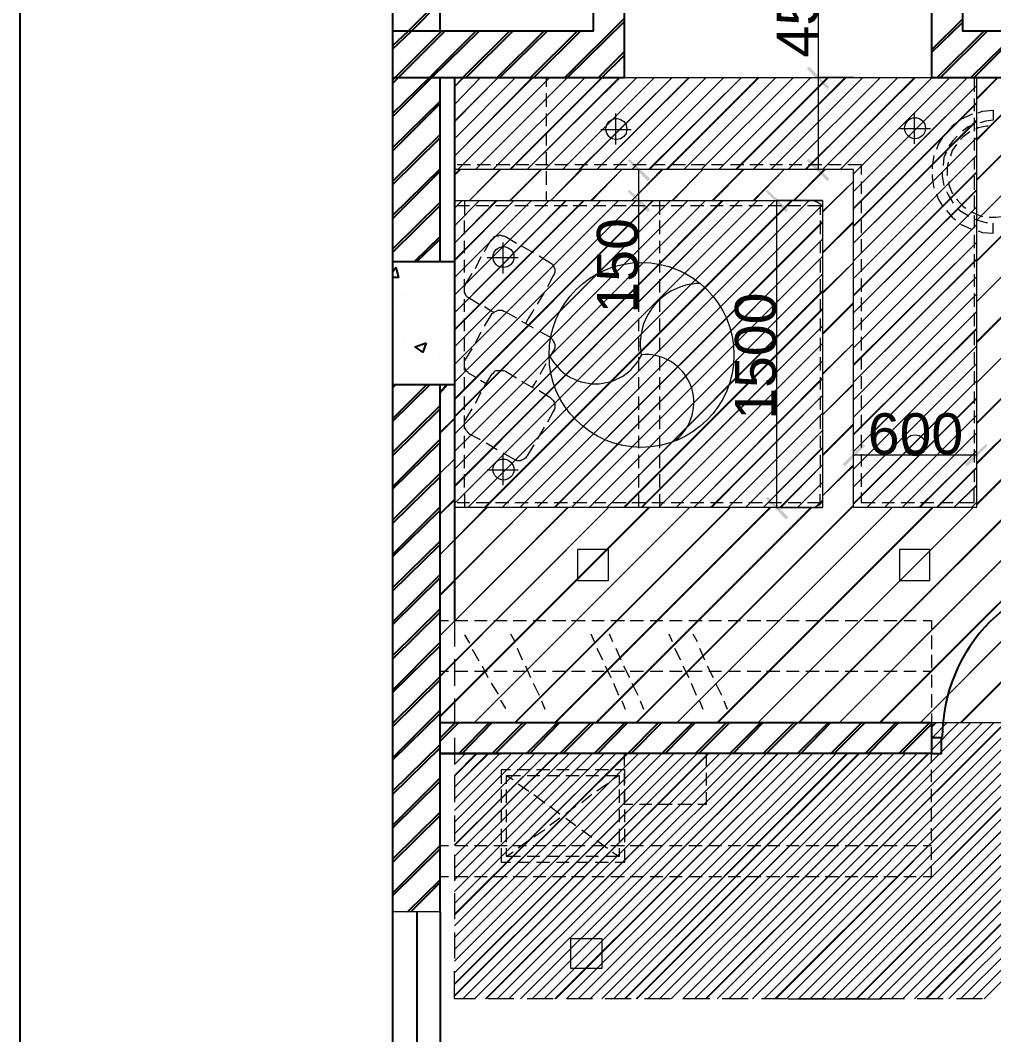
# Model space of a CAD drawing. Header units: millimetres. Extents: x 68955 to 118645, y -193284 to 16474.
# Drawn here: x 78232 to 82987, y -119316 to -114362 of the extents above; entities that cross this region are included whole.
import ezdxf

# ---------------------------------------------------------------- set-up
doc = ezdxf.new("R2010")
doc.units = ezdxf.units.MM
for name, color, linetype, true_color in [('PDF7_0', 7, 'Continuous', 0x535353), ('PDF7_celling', 7, 'Continuous', 0x00cc70), ('PDF7_coloum', 7, 'Continuous', 0x767676), ('PDF7_door', 7, 'Continuous', 0x535353), ('PDF7_dotted line', 7, 'Continuous', 0x535353), ('PDF7_fan', 7, 'Continuous', 0xff6778), ('PDF7_furniture', 7, 'Continuous', 0xab5246), ('PDF7_light', 7, 'Continuous', 0xff8e53), ('PDF7_plan', 7, 'Continuous', 0x989898), ('PDF7_window', 7, 'Continuous', 0x535353)]:
    doc.layers.add(name, color=color, linetype=linetype, true_color=true_color)
doc.layers.add('PDF7_Text', color=7, linetype='Continuous')
doc.styles.add('PDF Arial', font='arial.ttf')

msp = doc.modelspace()

# ---------------------------------------------------------------- hatches: boundary and pattern name
at = {"layer": 'PDF7_0', "transparency": 33554559}
for points in [[(82175.542, -114698.975), (82183.714, -114686.716), (82085.644, -114588.646), (82073.385, -114596.819)], [(81296.996, -115148.464), (81309.255, -115136.205), (81207.098, -115038.135), (81198.925, -115046.307)], [(82085.644, -115038.135), (82073.385, -115046.307), (82175.542, -115148.464), (82183.714, -115136.205)], [(81207.098, -115189.327), (81198.925, -115197.499), (81296.996, -115299.656), (81309.255, -115287.397)], [(81971.229, -115299.656), (81983.488, -115287.397), (81881.331, -115189.327), (81873.159, -115197.499)], [(82359.424, -116439.723), (82347.165, -116431.55), (82249.095, -116529.62), (82257.267, -116541.879)], [(82845.689, -116529.62), (82857.948, -116541.879), (82956.018, -116439.723), (82947.845, -116431.55)], [(81881.331, -116688.985), (81873.159, -116697.157), (81971.229, -116799.314), (81983.488, -116787.055)]]:
    msp.add_hatch(color=256, dxfattribs=at).paths.add_polyline_path(points)

# ---------------------------------------------------------------- linework, layer by layer
at = {"layer": 'PDF7_0', "color": 7, "lineweight": 25}
msp.add_lwpolyline([(78232.3, -111605.675), (97000.499, -111605.675), (97000.499, -128432.9), (78232.3, -128432.9)], close=True, dxfattribs=at)
at = {"layer": 'PDF7_celling', "color": 61, "lineweight": 13, "true_color": 0xd3e47f}
for points in [[(80398.018, -114641.768), (80353.069, -114686.716), (80393.932, -114641.768)], [(80353.069, -114854.253), (80565.555, -114641.768), (80353.069, -114858.339)], [(80737.178, -114641.768), (80353.069, -115025.876), (80733.092, -114641.768)], [(80622.763, -115091.256), (81072.251, -114641.768)], [(80626.849, -115091.256), (81076.338, -114641.768)], [(81162.149, -114641.768), (80708.574, -115091.256), (81158.063, -114641.768)], [(80961.922, -115091.256), (81415.497, -114641.768), (80966.009, -115091.256)], [(81501.309, -114641.768), (81047.734, -115091.256), (81497.223, -114641.768)], [(81301.082, -115091.256), (81754.657, -114641.768), (81305.168, -115091.256)], [(81386.893, -115091.256), (81836.382, -114641.768)], [(81390.98, -115091.256), (81840.469, -114641.768)], [(81726.053, -115091.256), (82175.542, -114641.768)], [(81730.139, -115091.256), (82179.628, -114641.768)], [(82265.44, -114641.768), (81811.865, -115091.256), (82261.353, -114641.768)], [(82065.213, -115091.256), (82518.788, -114641.768), (82069.299, -115091.256)], [(82604.599, -114641.768), (82151.024, -115091.256), (82600.513, -114641.768)], [(82302.216, -115279.224), (82902.897, -114682.63), (82302.216, -115283.311)], [(82302.216, -115365.036), (82902.897, -114764.355)], [(82302.216, -115369.122), (82902.897, -114768.442)], [(82902.897, -114854.253), (82302.216, -115450.847), (82902.897, -114850.167)], [(82302.216, -115704.196), (82902.897, -115103.515)], [(82302.216, -115708.282), (82902.897, -115107.601)], [(82902.897, -115193.413), (82302.216, -115790.007), (82902.897, -115189.327)], [(80561.469, -115242.448), (80353.069, -115450.847), (80557.382, -115242.448)], [(80353.069, -115532.573), (80643.194, -115242.448), (80353.069, -115536.659)], [(80900.628, -115242.448), (80353.069, -115790.007), (80896.542, -115242.448)], [(80353.069, -115871.732), (80982.354, -115242.448)], [(80353.069, -116210.892), (81321.513, -115242.448)], [(80353.069, -116296.703), (81407.325, -115242.448), (80353.069, -116300.79)], [(81664.759, -115242.448), (80353.069, -116554.138), (81660.673, -115242.448)], [(80353.069, -116635.863), (81746.484, -115242.448), (80353.069, -116639.949)], [(80353.069, -115875.819), (80986.44, -115242.448)], [(80353.069, -116214.978), (81325.6, -115242.448)], [(80500.175, -116742.106), (81999.833, -115242.448)], [(80504.261, -116742.106), (82003.919, -115242.448)], [(82151.024, -115348.691), (80757.609, -116742.106), (82151.024, -115344.605)], [(80839.334, -116742.106), (82151.024, -115430.416), (80843.421, -116742.106)], [(82302.216, -116043.355), (82902.897, -115446.761), (82302.216, -116047.442)], [(82902.897, -115532.573), (82302.216, -116129.167), (82902.897, -115528.486)], [(82151.024, -115687.851), (81096.769, -116742.106), (82151.024, -115683.764)], [(81178.494, -116742.106), (82151.024, -115769.576)], [(81182.58, -116742.106), (82151.024, -115773.662)], [(82302.216, -116382.515), (82902.897, -115785.921), (82302.216, -116386.601)], [(81264.306, -116742.106), (82151.024, -115855.387), (81268.392, -116742.106)], [(82902.897, -115871.732), (82302.216, -116468.326), (82902.897, -115867.646)], [(82151.024, -116112.822), (81521.74, -116742.106), (82151.024, -116108.735)], [(82302.216, -116721.675), (82902.897, -116125.08), (82302.216, -116725.761)], [(81603.465, -116742.106), (82151.024, -116194.547), (81607.552, -116742.106)], [(82902.897, -116210.892), (82367.596, -116742.106), (82902.897, -116206.806)], [(82151.024, -116451.981), (81860.9, -116742.106), (82151.024, -116447.895)], [(82620.944, -116742.106), (82902.897, -116464.24), (82625.031, -116742.106)], [(81942.625, -116742.106), (82151.024, -116533.707), (81946.711, -116742.106)], [(82706.756, -116742.106), (82902.897, -116545.965)], [(82710.842, -116742.106), (82902.897, -116550.052)], [(82902.897, -116635.863), (82792.567, -116742.106), (82902.897, -116631.777)]]:
    msp.add_lwpolyline(points, dxfattribs=at)
for points in [[(80479.743, -114641.768), (80353.069, -114772.528)], [(80651.366, -114641.768), (80353.069, -114940.065)], [(80818.903, -114641.768), (80369.414, -115091.256)], [(80904.715, -114641.768), (80455.226, -115091.256)], [(80990.526, -114641.768), (80541.037, -115091.256)], [(81243.874, -114641.768), (80794.386, -115091.256)], [(81329.686, -114641.768), (80880.197, -115091.256)], [(81583.034, -114641.768), (81133.545, -115091.256)], [(81668.846, -114641.768), (81219.357, -115091.256)], [(81922.194, -114641.768), (81472.705, -115091.256)], [(82008.005, -114641.768), (81558.516, -115091.256)], [(82093.817, -114641.768), (81644.328, -115091.256)], [(82347.165, -114641.768), (81897.676, -115091.256)], [(82432.976, -114641.768), (81983.488, -115091.256)], [(82686.325, -114641.768), (82236.836, -115091.256)], [(82772.136, -114641.768), (82302.216, -115111.688)], [(82857.948, -114641.768), (82302.216, -115197.499)], [(82902.897, -114935.978), (82302.216, -115536.659)], [(82902.897, -115021.79), (82302.216, -115622.47)], [(80389.846, -115242.448), (80353.069, -115279.224)], [(80475.657, -115242.448), (80353.069, -115365.036)], [(80729.005, -115242.448), (80353.069, -115618.384)], [(80814.817, -115242.448), (80353.069, -115704.196)], [(81068.165, -115242.448), (80353.069, -115957.544)], [(81153.977, -115242.448), (80353.069, -116043.355)], [(81239.788, -115242.448), (80353.069, -116129.167)], [(81493.136, -115242.448), (80353.069, -116382.515)], [(81578.948, -115242.448), (80353.069, -116468.326)], [(81832.296, -115242.448), (80353.069, -116721.675)], [(81918.107, -115242.448), (80418.449, -116742.106)], [(82085.644, -115242.448), (80585.986, -116742.106)], [(82151.024, -115262.879), (80671.798, -116742.106)], [(82902.897, -115275.138), (82302.216, -115875.819)], [(82902.897, -115360.95), (82302.216, -115961.63)], [(82151.024, -115516.228), (80925.146, -116742.106)], [(82151.024, -115602.039), (81010.957, -116742.106)], [(82902.897, -115614.298), (82302.216, -116214.978)], [(82902.897, -115700.109), (82302.216, -116300.79)], [(82151.024, -115941.199), (81350.117, -116742.106)], [(82902.897, -115953.458), (82302.216, -116554.138)], [(82151.024, -116027.01), (81435.929, -116742.106)], [(82902.897, -116039.269), (82302.216, -116639.949)], [(82151.024, -116280.358), (81689.277, -116742.106)], [(82902.897, -116292.617), (82453.408, -116742.106)], [(82151.024, -116366.17), (81775.088, -116742.106)], [(82902.897, -116378.429), (82539.219, -116742.106)], [(82151.024, -116619.518), (82028.437, -116742.106)], [(82151.024, -116705.33), (82114.248, -116742.106)], [(82902.897, -116717.588), (82878.379, -116742.106)]]:
    msp.add_lwpolyline(points, close=True, dxfattribs=at)
at = {"layer": 'PDF7_celling', "lineweight": 13}
for points in [[(82902.897, -114641.768), (82902.897, -116742.106), (82302.216, -116742.106), (82302.216, -115091.256), (80353.069, -115091.256), (80353.069, -114641.768), (82682.238, -114641.768)], [(82902.897, -114743.924), (83005.053, -114641.768)], [(82902.897, -114944.151), (83205.28, -114641.768), (82902.897, -114948.237)], [(82902.897, -115140.291), (83401.42, -114641.768)], [(82902.897, -114748.01), (83009.139, -114641.768)], [(82902.897, -115144.378), (83405.507, -114641.768)], [(83581.216, -114662.199), (82902.897, -115340.518), (83581.216, -114658.113)], [(82902.897, -115536.659), (83581.216, -114858.339), (82902.897, -115540.745)], [(80353.069, -115115.774), (80377.587, -115091.256)], [(80353.069, -115119.86), (80381.673, -115091.256)], [(80577.814, -115091.256), (80426.622, -115242.448), (80573.727, -115091.256)], [(80622.763, -115242.448), (80773.954, -115091.256)], [(80626.849, -115242.448), (80778.041, -115091.256)], [(80974.181, -115091.256), (80822.989, -115242.448), (80970.095, -115091.256)], [(81019.13, -115242.448), (81170.322, -115091.256), (81023.216, -115242.448)], [(81370.548, -115091.256), (81219.357, -115242.448), (81366.462, -115091.256)], [(81415.497, -115242.448), (81566.689, -115091.256), (81419.584, -115242.448)], [(81611.638, -115242.448), (81762.83, -115091.256)], [(81615.724, -115242.448), (81766.916, -115091.256)], [(81811.865, -115242.448), (81963.056, -115091.256), (81815.951, -115242.448)], [(82008.005, -115242.448), (82159.197, -115091.256)], [(82012.092, -115242.448), (82163.283, -115091.256)], [(83581.216, -115058.566), (82902.897, -115736.886), (83581.216, -115054.48)], [(82151.024, -115295.569), (82302.216, -115148.464), (82151.024, -115299.656)], [(82902.897, -115933.026), (83581.216, -115254.707), (82902.897, -115937.112)], [(82151.024, -115495.796), (82302.216, -115344.605)], [(82151.024, -115499.882), (82302.216, -115348.691)], [(83581.216, -115454.934), (82902.897, -116133.253), (83581.216, -115450.847)], [(82151.024, -115691.937), (82302.216, -115544.831), (82151.024, -115696.023)], [(82902.897, -116329.394), (83503.577, -115728.713)], [(82902.897, -116333.48), (83503.577, -115732.799)], [(82151.024, -115892.164), (82302.216, -115740.972)], [(82151.024, -115896.25), (82302.216, -115745.058)], [(82902.897, -116525.534), (83503.577, -115928.94), (82902.897, -116529.62)], [(82151.024, -116088.304), (82302.216, -115941.199), (82151.024, -116092.39)], [(82902.897, -116725.761), (83503.577, -116125.08)], [(82902.897, -116729.847), (83503.577, -116129.167)], [(80283.603, -116178.202), (80316.293, -116141.426)], [(80283.603, -116182.288), (80320.379, -116141.426)], [(82302.216, -116141.426), (82151.024, -116288.531), (82302.216, -116137.339)], [(82032.523, -117792.275), (83581.216, -116243.582)], [(82036.609, -117792.275), (83581.216, -116247.668)], [(80283.603, -116374.342), (80353.069, -116304.876)], [(80283.603, -116378.429), (80353.069, -116308.962)], [(82151.024, -116484.672), (82302.216, -116333.48)], [(82151.024, -116488.758), (82302.216, -116337.566)], [(83581.216, -116443.809), (82232.75, -117792.275), (83581.216, -116439.723)], [(82302.216, -116537.793), (82151.024, -116684.898), (82302.216, -116533.707)], [(82428.89, -117792.275), (83581.216, -116639.949)], [(82432.976, -117792.275), (83581.216, -116644.036)], [(80283.603, -116770.71), (80353.069, -116701.243)], [(80283.603, -116774.796), (80353.069, -116705.33)], [(81239.788, -117792.275), (82302.216, -116729.847)], [(80512.433, -116742.106), (80283.603, -116970.937), (80508.347, -116742.106)], [(80283.603, -117167.077), (80708.574, -116742.106), (80283.603, -117171.163)], [(80908.801, -116742.106), (80283.603, -117367.304), (80904.715, -116742.106)], [(80283.603, -117563.445), (81104.941, -116742.106), (80283.603, -117567.531)], [(80283.603, -117759.585), (81301.082, -116742.106)], [(80283.603, -117763.671), (81305.168, -116742.106)], [(80647.28, -117792.275), (81697.449, -116742.106)], [(80651.366, -117792.275), (81701.536, -116742.106)], [(80843.421, -117792.275), (81893.59, -116742.106)], [(80847.507, -117792.275), (81897.676, -116742.106)], [(81043.648, -117792.275), (82093.817, -116742.106)], [(81047.734, -117792.275), (82097.903, -116742.106)], [(81243.874, -117792.275), (82302.216, -116733.933)], [(81636.155, -117792.275), (82686.325, -116742.106)], [(81640.242, -117792.275), (82690.411, -116742.106)], [(83581.216, -116840.176), (82629.117, -117792.275), (83581.216, -116836.09)], [(82825.258, -117792.275), (83581.216, -117036.317), (82829.344, -117792.275)], [(82682.238, -117792.275), (83581.216, -117792.275)]]:
    msp.add_lwpolyline(points, dxfattribs=at)
for points in [[(80353.069, -116742.106), (80353.069, -115242.448), (82151.024, -115242.448), (82151.024, -116742.106)], [(80353.069, -116505.103), (80283.603, -116574.569)], [(81501.309, -116742.106), (80451.14, -117792.275)], [(82490.184, -116742.106), (81440.015, -117792.275)], [(82886.551, -116742.106), (81836.382, -117792.275)]]:
    msp.add_lwpolyline(points, close=True, dxfattribs=at)
at = {"layer": 'PDF7_celling', "color": 132, "lineweight": 13, "true_color": 0x32c7d3}
for points in [[(82874.293, -117792.275), (81525.826, -119140.742)], [(82988.708, -117792.275), (81636.155, -119140.742)], [(83099.037, -117792.275), (81750.571, -119140.742)], [(83156.245, -117792.275), (81807.778, -119140.742)], [(83213.452, -117792.275), (81864.986, -119140.742)], [(83327.868, -117792.275), (81975.315, -119140.742)], [(83385.075, -117792.275), (82032.523, -119140.742)], [(83495.404, -117792.275), (82146.938, -119140.742)], [(82759.877, -117792.275), (82682.238, -117869.914)], [(82817.085, -117792.275), (82682.238, -117927.122)], [(83503.577, -117898.518), (82261.353, -119140.742)], [(80406.191, -117943.467), (80353.069, -117996.588)], [(80573.727, -117943.467), (80353.069, -118164.125)], [(80630.935, -117943.467), (80353.069, -118221.333)], [(80688.143, -117943.467), (80353.069, -118278.54)], [(80745.35, -117943.467), (80353.069, -118335.748)], [(80912.887, -117943.467), (80353.069, -118503.285)], [(80970.095, -117943.467), (80353.069, -118560.492)], [(81027.302, -117943.467), (80353.069, -118617.7)], [(81084.51, -117943.467), (80353.069, -118674.908)], [(81252.047, -117943.467), (80353.069, -118842.444)], [(81309.255, -117943.467), (80353.069, -118899.652)], [(81366.462, -117943.467), (80353.069, -118956.86)], [(81423.67, -117943.467), (80353.069, -119014.067)], [(81648.414, -117943.467), (80451.14, -119140.742)], [(81762.83, -117943.467), (80561.469, -119140.742)], [(81820.037, -117943.467), (80618.676, -119140.742)], [(81877.245, -117943.467), (80675.884, -119140.742)], [(81987.574, -117943.467), (80790.299, -119140.742)], [(82101.989, -117943.467), (80900.628, -119140.742)], [(82159.197, -117943.467), (80957.836, -119140.742)], [(82216.405, -117943.467), (81015.044, -119140.742)], [(82498.357, -117943.467), (81296.996, -119140.742)], [(82555.564, -117943.467), (81354.203, -119140.742)], [(82612.772, -117943.467), (81411.411, -119140.742)], [(83503.577, -118012.933), (82371.683, -119140.742)], [(83503.577, -118070.141), (82428.89, -119140.742)], [(83503.577, -118127.349), (82486.098, -119140.742)], [(83503.577, -118237.678), (82600.513, -119140.742)], [(83503.577, -118352.093), (82710.842, -119140.742)], [(83503.577, -118409.301), (82768.05, -119140.742)], [(83503.577, -118466.508), (82825.258, -119140.742)], [(83503.577, -118576.837), (82939.673, -119140.742)]]:
    msp.add_lwpolyline(points, close=True, dxfattribs=at)
for points in [[(81578.948, -119140.742), (82931.5, -117792.275), (81583.034, -119140.742)], [(83045.916, -117792.275), (81693.363, -119140.742), (83041.829, -117792.275)], [(81918.107, -119140.742), (83270.66, -117792.275), (81922.194, -119140.742)], [(83442.283, -117792.275), (82089.73, -119140.742), (83438.197, -117792.275)], [(82682.238, -117812.707), (82702.67, -117792.275)], [(82682.238, -117816.793), (82706.756, -117792.275)], [(83503.577, -117845.397), (82204.146, -119140.742), (83503.577, -117841.31)], [(80353.069, -118049.71), (80459.312, -117943.467)], [(80520.606, -117943.467), (80353.069, -118106.917), (80516.52, -117943.467)], [(80353.069, -118388.869), (80802.558, -117943.467), (80353.069, -118392.956)], [(80859.766, -117943.467), (80353.069, -118446.077), (80855.679, -117943.467)], [(80353.069, -118728.029), (81141.718, -117943.467), (80353.069, -118732.115)], [(81198.925, -117943.467), (80353.069, -118785.237), (81194.839, -117943.467)], [(80353.069, -119067.189), (81480.877, -117943.467), (80353.069, -119071.275)], [(80353.069, -119124.397), (81538.085, -117943.467), (80353.069, -119128.483)], [(80353.069, -118053.796), (80463.398, -117943.467)], [(81595.293, -117943.467), (80393.932, -119140.742), (81591.207, -117943.467)], [(80504.261, -119140.742), (81705.622, -117943.467), (80508.347, -119140.742)], [(81934.453, -117943.467), (80733.092, -119140.742), (81930.366, -117943.467)], [(80843.421, -119140.742), (82044.782, -117943.467), (80847.507, -119140.742)], [(82273.612, -117943.467), (81072.251, -119140.742), (82269.526, -117943.467)], [(82330.82, -117943.467), (81129.459, -119140.742), (82326.734, -117943.467)], [(81182.58, -119140.742), (82383.941, -117943.467), (81186.667, -119140.742)], [(81239.788, -119140.742), (82441.149, -117943.467), (81243.874, -119140.742)], [(82669.98, -117943.467), (81468.619, -119140.742), (82665.893, -117943.467)], [(82314.475, -119140.742), (83503.577, -117955.726), (82318.561, -119140.742)], [(83503.577, -118184.556), (82543.306, -119140.742), (83503.577, -118180.47)], [(82653.635, -119140.742), (83503.577, -118294.885), (82657.721, -119140.742)], [(83503.577, -118523.716), (82882.465, -119140.742), (83503.577, -118519.63)]]:
    msp.add_lwpolyline(points, dxfattribs=at)
at = {"layer": 'PDF7_coloum', "lineweight": 25}
for points in [[(80050.686, -114486.49), (80128.325, -114412.937), (80283.603, -114257.659)], [(80050.686, -114502.835), (80144.67, -114412.937), (80283.603, -114274.004)], [(80892.456, -114641.768), (81182.58, -114351.643)], [(80904.715, -114641.768), (81182.58, -114367.988)], [(82682.238, -114506.921), (82833.43, -114355.729)], [(82682.238, -114519.18), (82833.43, -114372.074)], [(80050.686, -114654.026), (80062.945, -114641.768), (80291.775, -114412.937)], [(80050.686, -114817.477), (80230.481, -114641.768), (80459.312, -114412.937)], [(80050.686, -114670.371), (80079.29, -114641.768), (80308.12, -114412.937)], [(80050.686, -114833.822), (80242.74, -114641.768), (80475.657, -114412.937)], [(80393.932, -114641.768), (80622.763, -114412.937)], [(80410.277, -114641.768), (80639.108, -114412.937)], [(80561.469, -114641.768), (80790.299, -114412.937)], [(80573.727, -114641.768), (80806.644, -114412.937)], [(80724.919, -114641.768), (80953.75, -114412.937)], [(80741.264, -114641.768), (80970.095, -114412.937)], [(82710.842, -114641.768), (82939.673, -114412.937)], [(82727.187, -114641.768), (82956.018, -114412.937)], [(82874.293, -114641.768), (83107.21, -114412.937)], [(82890.638, -114641.768), (83119.468, -114412.937)], [(81055.906, -114641.768), (81182.58, -114515.093)], [(81072.251, -114641.768), (81182.58, -114531.438)], [(80050.686, -114985.014), (80283.603, -114756.183)], [(80050.686, -115001.359), (80283.603, -114768.442)], [(80050.686, -115148.464), (80283.603, -114919.633)], [(80050.686, -115164.809), (80283.603, -114935.978)], [(80050.686, -115316.001), (80283.603, -115087.17)], [(80050.686, -115332.346), (80283.603, -115099.429)], [(80050.686, -115479.451), (80283.603, -115250.621)], [(80050.686, -115495.796), (80283.603, -115266.966)], [(80156.929, -115540.745), (80283.603, -115418.157)], [(80169.188, -115540.745), (80283.603, -115430.416)], [(80050.686, -116141.426), (80050.686, -116141.426)], [(80050.686, -116308.962), (80218.223, -116141.426)], [(80050.686, -116157.771), (80067.031, -116141.426)], [(80050.686, -116321.221), (80234.568, -116141.426)], [(80050.686, -116472.413), (80283.603, -116243.582)], [(80050.686, -116488.758), (80283.603, -116259.927)], [(80050.686, -116639.949), (80283.603, -116407.033)], [(80050.686, -116652.208), (80283.603, -116423.378)], [(80050.686, -116803.4), (80283.603, -116574.569)], [(80050.686, -116819.745), (80283.603, -116590.914)], [(80050.686, -116970.937), (80283.603, -116738.02)], [(80050.686, -116983.195), (80283.603, -116754.365)], [(80050.686, -117134.387), (80283.603, -116905.556)], [(80050.686, -117150.732), (80283.603, -116921.902)], [(80050.686, -117301.924), (80283.603, -117069.007)], [(80050.686, -117314.183), (80283.603, -117085.352)], [(80050.686, -117465.374), (80283.603, -117236.544)], [(80050.686, -117481.719), (80283.603, -117252.889)], [(80050.686, -117632.911), (80283.603, -117399.994)], [(80050.686, -117645.17), (80283.603, -117416.339)], [(80050.686, -117796.361), (80283.603, -117567.531)], [(80050.686, -117812.707), (80283.603, -117583.876)], [(80050.686, -117963.898), (80283.603, -117730.981)], [(80050.686, -117976.157), (80283.603, -117747.326)], [(80283.603, -117865.828), (80357.156, -117792.275)], [(80283.603, -117882.173), (80373.501, -117792.275)], [(80373.501, -117943.467), (80524.692, -117792.275)], [(80389.846, -117943.467), (80536.951, -117792.275)], [(80536.951, -117943.467), (80688.143, -117792.275)], [(80553.296, -117943.467), (80704.488, -117792.275)], [(80704.488, -117943.467), (80855.679, -117792.275)], [(80720.833, -117943.467), (80867.938, -117792.275)], [(80867.938, -117943.467), (81019.13, -117792.275)], [(80884.283, -117943.467), (81035.475, -117792.275)], [(81035.475, -117943.467), (81186.667, -117792.275)], [(81051.82, -117943.467), (81198.925, -117792.275)], [(81198.925, -117943.467), (81350.117, -117792.275)], [(81215.27, -117943.467), (81366.462, -117792.275)], [(81366.462, -117943.467), (81517.654, -117792.275)], [(81382.807, -117943.467), (81529.913, -117792.275)], [(81529.913, -117943.467), (81681.104, -117792.275)], [(81546.258, -117943.467), (81697.449, -117792.275)], [(81697.449, -117943.467), (81848.641, -117792.275)], [(81713.794, -117943.467), (81860.9, -117792.275)], [(81860.9, -117943.467), (82012.092, -117792.275)], [(81877.245, -117943.467), (82028.437, -117792.275)], [(82028.437, -117943.467), (82179.628, -117792.275)], [(82044.782, -117943.467), (82191.887, -117792.275)], [(82191.887, -117943.467), (82343.079, -117792.275)], [(82208.232, -117943.467), (82359.424, -117792.275)], [(82359.424, -117943.467), (82510.615, -117792.275)], [(82375.769, -117943.467), (82522.874, -117792.275)], [(82522.874, -117943.467), (82674.066, -117792.275)], [(82539.219, -117943.467), (82682.238, -117800.448)], [(80050.686, -118127.349), (80283.603, -117898.518)], [(80050.686, -118143.694), (80283.603, -117914.863)], [(80050.686, -118294.885), (80283.603, -118061.968)], [(80050.686, -118307.144), (80283.603, -118078.314)], [(80050.686, -118458.336), (80283.603, -118229.505)], [(80050.686, -118474.681), (80283.603, -118245.85)], [(80050.686, -118625.873), (80283.603, -118392.956)], [(80050.686, -118638.131), (80283.603, -118409.301)], [(80124.239, -118715.77), (80283.603, -118560.492)], [(80140.584, -118715.77), (80283.603, -118572.751)]]:
    msp.add_lwpolyline(points, dxfattribs=at)
at = {"layer": 'PDF7_coloum', "color": 251, "lineweight": 25, "true_color": 0x535353}
for points in [[(80050.686, -115540.745), (80353.069, -115540.745)], [(80050.686, -116141.426), (80353.069, -116141.426)]]:
    msp.add_lwpolyline(points, dxfattribs=at)
at = {"layer": 'PDF7_door', "lineweight": 25}
msp.add_lwpolyline([(82682.238, -117943.467), (82731.274, -117943.467), (82731.274, -117865.828), (82682.238, -117865.828)], close=True, dxfattribs=at)
msp.add_arc((83534.224, -117863.785), 798.864, 89.999996, 180.000004, dxfattribs=at)
at = {"layer": 'PDF7_dotted line', "lineweight": 20}
for points in [[(80353.069, -116141.426), (80353.069, -116276.272)], [(80353.069, -116341.652), (80353.069, -116468.326)], [(80353.069, -116529.62), (80353.069, -116656.295)], [(80353.069, -116721.675), (80353.069, -116848.349)], [(80353.069, -116913.729), (80353.069, -117040.403)], [(80353.069, -117101.697), (80353.069, -117228.371)], [(80353.069, -117293.751), (80353.069, -117420.425)], [(80353.069, -117481.719), (80353.069, -117612.48)], [(80353.069, -117673.774), (80353.069, -117800.448)], [(80353.069, -117865.828), (80353.069, -117992.502)], [(80353.069, -118053.796), (80353.069, -118180.47)], [(80353.069, -118245.85), (80353.069, -118372.524)], [(80353.069, -118437.905), (80353.069, -118564.579)], [(80353.069, -118625.873), (80353.069, -118752.547)], [(80353.069, -118817.927), (80353.069, -118944.601)], [(80455.226, -119140.742), (80353.069, -119140.742), (80353.069, -119005.895)], [(80643.194, -119140.742), (80516.52, -119140.742)], [(80835.248, -119140.742), (80708.574, -119140.742)], [(81027.302, -119140.742), (80900.628, -119140.742)], [(81215.27, -119140.742), (81088.596, -119140.742)], [(81407.325, -119140.742), (81280.651, -119140.742)], [(81599.379, -119140.742), (81468.619, -119140.742)], [(81787.347, -119140.742), (81660.673, -119140.742)], [(81979.401, -119140.742), (81852.727, -119140.742)], [(82167.369, -119140.742), (82040.695, -119140.742)], [(82359.424, -119140.742), (82232.75, -119140.742)], [(82551.478, -119140.742), (82424.804, -119140.742)], [(82739.446, -119140.742), (82612.772, -119140.742)], [(82931.5, -119140.742), (82804.826, -119140.742)]]:
    msp.add_lwpolyline(points, dxfattribs=at)
at = {"layer": 'PDF7_dotted line', "color": 15, "lineweight": 20, "true_color": 0xab5246}
for points in [[(80283.603, -118392.956), (80324.465, -118392.956)], [(80357.156, -118392.956), (80418.449, -118392.956)], [(80451.14, -118392.956), (80512.433, -118392.956)], [(80545.124, -118392.956), (80610.504, -118392.956)], [(80639.108, -118392.956), (80704.488, -118392.956)], [(80737.178, -118392.956), (80798.472, -118392.956)], [(80831.162, -118392.956), (80896.542, -118392.956)], [(80925.146, -118392.956), (80990.526, -118392.956)], [(81023.216, -118392.956), (81084.51, -118392.956)], [(81117.2, -118392.956), (81182.58, -118392.956)], [(81211.184, -118392.956), (81276.564, -118392.956)], [(81309.255, -118392.956), (81370.548, -118392.956)], [(81403.239, -118392.956), (81464.532, -118392.956)], [(81497.223, -118392.956), (81562.603, -118392.956)], [(81595.293, -118392.956), (81656.587, -118392.956)], [(81689.277, -118392.956), (81750.571, -118392.956)], [(81783.261, -118392.956), (81848.641, -118392.956)], [(81877.245, -118392.956), (81942.625, -118392.956)], [(81975.315, -118392.956), (82036.609, -118392.956)], [(82069.299, -118392.956), (82134.679, -118392.956)], [(82163.283, -118392.956), (82228.663, -118392.956)], [(82261.353, -118392.956), (82322.647, -118392.956)], [(82355.337, -118392.956), (82420.718, -118392.956)], [(82449.321, -118392.956), (82514.702, -118392.956)], [(82547.392, -118392.956), (82608.686, -118392.956)], [(82641.376, -118392.956), (82682.238, -118392.956)]]:
    msp.add_lwpolyline(points, dxfattribs=at)
at = {"layer": 'PDF7_fan', "lineweight": 13}
msp.add_lwpolyline([(81983.488, -119140.742), (82437.063, -119140.742)], dxfattribs=at)
msp.add_circle((81266.349, -115996.363), 451.532, dxfattribs=at)
for centre, radius, start, end in [((81556.472, -115943.239), 296.251, 91.806958, 190.552249), ((81041.605, -115886.034), 251.305, 206.048447, 333.951553), ((81286.779, -116229.281), 234.961, 308.034822, 95.218437)]:
    msp.add_arc(centre, radius, start, end, dxfattribs=at)
at = {"layer": 'PDF7_furniture', "color": 251, "lineweight": 20, "true_color": 0x535353}
for points in [[(82130.593, -115091.256), (82130.593, -114641.768), (82130.593, -114094.208)], [(81182.58, -114641.768), (82682.238, -114641.768)], [(82302.216, -114641.768), (82126.507, -114641.768)], [(81325.6, -115091.256), (81252.047, -115091.256), (81252.047, -115242.448), (81325.6, -115242.448)], [(82302.216, -115091.256), (82126.507, -115091.256)], [(80353.069, -116742.106), (80353.069, -115242.448)], [(81252.047, -115242.448), (81252.047, -115765.489)], [(82151.024, -115242.448), (81926.28, -115242.448), (81926.28, -116742.106), (82151.024, -116742.106)], [(80353.069, -115540.745), (80353.069, -116141.426)], [(82302.216, -116742.106), (82302.216, -116484.672), (82902.897, -116484.672), (82902.897, -116742.106)], [(80283.603, -118544.147), (80283.603, -117943.467), (80283.603, -117792.275)], [(80283.603, -118715.77), (80050.686, -118715.77)]]:
    msp.add_lwpolyline(points, dxfattribs=at)
at = {"layer": 'PDF7_furniture', "lineweight": 20}
for points in [[(80418.449, -114641.768), (80353.069, -114641.768), (80353.069, -114686.716)], [(80512.433, -114641.768), (80451.14, -114641.768)], [(80610.504, -114641.768), (80545.124, -114641.768)], [(80704.488, -114641.768), (80639.108, -114641.768)], [(80802.558, -114686.716), (80802.558, -114641.768), (80737.178, -114641.768)], [(80353.069, -114719.407), (80353.069, -114784.787)], [(80802.558, -114784.787), (80802.558, -114719.407)], [(80353.069, -114817.477), (80353.069, -114878.771)], [(80802.558, -114878.771), (80802.558, -114817.477)], [(82882.465, -114821.563), (82878.379, -114821.563), (82825.258, -114846.081), (82825.258, -114850.167)], [(82911.069, -114813.391), (82931.5, -114805.218), (82984.622, -114801.132), (82984.622, -114850.167), (82947.845, -114854.253), (82919.242, -114862.426)], [(82800.74, -114866.512), (82784.395, -114878.771), (82755.791, -114911.461)], [(82890.638, -114870.598), (82862.034, -114882.857), (82833.43, -114903.288)], [(82960.104, -114878.771), (82951.932, -114878.771), (82911.069, -114886.943), (82898.81, -114895.116)], [(80353.069, -114911.461), (80353.069, -114972.755)], [(80802.558, -114972.755), (80802.558, -114911.461)], [(82735.36, -114935.978), (82714.928, -114968.668), (82706.756, -114993.186)], [(82808.913, -114927.806), (82788.481, -114948.237), (82768.05, -114976.841)], [(82870.206, -114907.375), (82837.516, -114931.892), (82825.258, -114944.151)], [(82804.826, -114968.668), (82784.395, -114997.272), (82776.222, -115025.876)], [(80353.069, -115005.445), (80353.069, -115070.825)], [(80802.558, -115070.825), (80802.558, -115005.445)], [(82694.497, -115021.79), (82686.325, -115074.911), (82686.325, -115087.17)], [(82755.791, -115005.445), (82743.532, -115029.962), (82739.446, -115070.825)], [(82763.964, -115054.48), (82759.877, -115078.998), (82759.877, -115119.86)], [(80353.069, -115099.429), (80353.069, -115164.809)], [(80802.558, -115164.809), (80802.558, -115099.429)], [(82686.325, -115115.774), (82686.325, -115128.033), (82694.497, -115181.154)], [(82735.36, -115103.515), (82735.36, -115123.946), (82743.532, -115168.895)], [(82768.05, -115148.464), (82768.05, -115164.809), (82784.395, -115205.672), (82788.481, -115205.672)], [(80353.069, -115197.499), (80353.069, -115242.448), (80418.449, -115242.448)], [(80353.069, -115242.448), (80402.104, -115242.448), (80402.104, -115311.914)], [(80434.795, -115242.448), (80496.088, -115242.448)], [(80451.14, -115242.448), (80512.433, -115242.448)], [(80528.779, -115242.448), (80594.159, -115242.448)], [(80545.124, -115242.448), (80610.504, -115242.448)], [(80622.763, -115242.448), (80688.143, -115242.448)], [(80639.108, -115242.448), (80704.488, -115242.448)], [(80720.833, -115242.448), (80782.127, -115242.448)], [(80737.178, -115242.448), (80802.558, -115242.448), (80802.558, -115197.499)], [(80814.817, -115242.448), (80876.111, -115242.448)], [(80908.801, -115242.448), (80974.181, -115242.448)], [(81006.871, -115242.448), (81068.165, -115242.448)], [(81100.855, -115242.448), (81162.149, -115242.448)], [(81194.839, -115242.448), (81260.219, -115242.448)], [(81252.047, -115242.448), (81252.047, -115311.914)], [(81292.909, -115242.448), (81354.203, -115242.448), (81354.203, -115311.914)], [(81386.893, -115242.448), (81448.187, -115242.448)], [(81480.877, -115242.448), (81546.258, -115242.448)], [(81574.862, -115242.448), (81640.242, -115242.448)], [(81672.932, -115242.448), (81734.226, -115242.448)], [(81766.916, -115242.448), (81832.296, -115242.448)], [(81860.9, -115242.448), (81926.28, -115242.448)], [(81958.97, -115242.448), (82020.264, -115242.448)], [(82052.954, -115242.448), (82101.989, -115242.448), (82110.162, -115242.448), (82118.334, -115246.534), (82126.507, -115250.621), (82134.679, -115254.707), (82138.766, -115258.793), (82146.938, -115266.966), (82151.024, -115275.138), (82151.024, -115283.311), (82151.024, -115291.483), (82151.024, -115356.863)], [(82706.756, -115209.758), (82714.928, -115234.275), (82735.36, -115266.966)], [(82755.791, -115197.499), (82763.964, -115213.844), (82788.481, -115254.707)], [(82804.826, -115234.275), (82808.913, -115238.362), (82837.516, -115271.052), (82849.775, -115279.224)], [(82755.791, -115291.483), (82784.395, -115324.173), (82800.74, -115336.432)], [(82808.913, -115279.224), (82821.171, -115291.483), (82862.034, -115316.001), (82862.034, -115320.087)], [(80402.104, -115405.898), (80402.104, -115340.518)], [(81252.047, -115340.518), (81252.047, -115405.898)], [(81354.203, -115340.518), (81354.203, -115405.898)], [(82874.293, -115295.569), (82911.069, -115311.914), (82931.5, -115320.087)], [(82890.638, -115332.346), (82902.897, -115336.432), (82947.845, -115348.691), (82956.018, -115348.691)], [(82964.19, -115324.173), (82996.881, -115324.173), (83025.484, -115320.087)], [(82151.024, -115389.553), (82151.024, -115450.847)], [(82825.258, -115356.863), (82878.379, -115381.381), (82882.465, -115381.381)], [(82911.069, -115389.553), (82931.5, -115397.726), (82984.622, -115401.812), (82984.622, -115352.777)], [(80402.104, -115499.882), (80402.104, -115438.589)], [(80500.175, -115491.71), (80532.865, -115434.502), (80536.951, -115430.416), (80545.124, -115422.244), (80549.21, -115418.157), (80557.382, -115414.071), (80565.555, -115414.071), (80573.727, -115409.985), (80585.986, -115414.071), (80594.159, -115414.071), (80602.331, -115418.157), (80655.453, -115450.847)], [(81252.047, -115438.589), (81252.047, -115499.882)], [(81354.203, -115438.589), (81354.203, -115499.882)], [(80679.97, -115463.106), (80737.178, -115495.796)], [(82151.024, -115483.537), (82151.024, -115548.918)], [(80402.104, -115593.866), (80402.104, -115532.573)], [(80455.226, -115573.435), (80483.83, -115516.228)], [(80765.782, -115512.141), (80818.903, -115544.831), (80822.989, -115548.918), (80831.162, -115553.004), (80835.248, -115561.176), (80839.334, -115569.349), (80843.421, -115577.521), (80843.421, -115585.694), (80843.421, -115593.866), (80839.334, -115602.039), (80835.248, -115610.212), (80806.644, -115663.333)], [(81252.047, -115532.573), (81252.047, -115593.866)], [(81354.203, -115532.573), (81354.203, -115593.866)], [(82151.024, -115581.608), (82151.024, -115642.902)], [(80471.571, -115749.144), (80426.622, -115720.541), (80418.449, -115716.454), (80410.277, -115708.282), (80406.191, -115700.109), (80402.104, -115691.937), (80402.104, -115679.678), (80402.104, -115671.505), (80402.104, -115663.333), (80406.191, -115651.074), (80438.881, -115597.953)], [(80402.104, -115691.937), (80402.104, -115626.557)], [(81252.047, -115626.557), (81252.047, -115691.937)], [(81354.203, -115626.557), (81354.203, -115691.937)], [(82151.024, -115675.592), (82151.024, -115736.886)], [(80402.104, -115785.921), (80402.104, -115724.627)], [(80790.299, -115691.937), (80757.609, -115749.144)], [(81252.047, -115724.627), (81252.047, -115785.921)], [(81354.203, -115724.627), (81354.203, -115785.921)], [(80545.124, -115790.007), (80500.175, -115761.403)], [(80500.175, -115855.387), (80532.865, -115802.266), (80536.951, -115794.093), (80545.124, -115790.007), (80549.21, -115785.921), (80557.382, -115781.835), (80565.555, -115777.748), (80573.727, -115777.748), (80585.986, -115777.748), (80594.159, -115781.835), (80602.331, -115785.921), (80655.453, -115814.525)], [(80741.264, -115773.662), (80708.574, -115826.783), (80704.488, -115834.956), (80700.402, -115843.128)], [(82151.024, -115769.576), (82151.024, -115834.956)], [(80402.104, -115879.905), (80402.104, -115818.611)], [(80679.97, -115830.87), (80737.178, -115863.56)], [(81252.047, -115818.611), (81252.047, -115879.905)], [(81354.203, -115818.611), (81354.203, -115879.905)], [(80455.226, -115937.112), (80483.83, -115883.991)], [(80765.782, -115879.905), (80818.903, -115908.509), (80822.989, -115912.595), (80831.162, -115920.767), (80835.248, -115928.94), (80839.334, -115937.112), (80843.421, -115945.285), (80843.421, -115953.458), (80843.421, -115961.63), (80839.334, -115969.803), (80835.248, -115977.975), (80814.817, -116010.665)], [(82151.024, -115863.56), (82151.024, -115928.94)], [(80402.104, -115977.975), (80402.104, -115912.595)], [(81252.047, -115912.595), (81252.047, -115977.975)], [(81354.203, -115912.595), (81354.203, -115977.975)], [(80455.226, -116104.649), (80426.622, -116088.304), (80418.449, -116080.132), (80410.277, -116076.045), (80406.191, -116067.873), (80402.104, -116055.614), (80402.104, -116047.442), (80402.104, -116039.269), (80402.104, -116027.01), (80406.191, -116018.838), (80438.881, -115965.716)], [(82151.024, -115961.63), (82151.024, -116022.924)], [(80402.104, -116071.959), (80402.104, -116006.579)], [(81252.047, -116006.579), (81252.047, -116071.959)], [(81354.203, -116006.579), (81354.203, -116071.959)], [(80500.175, -116149.598), (80532.865, -116096.477), (80536.951, -116088.304), (80545.124, -116084.218), (80549.21, -116076.045), (80557.382, -116071.959), (80565.555, -116071.959), (80573.727, -116071.959), (80585.986, -116071.959), (80594.159, -116071.959), (80602.331, -116076.045), (80655.453, -116108.735)], [(80798.472, -116039.269), (80769.868, -116092.39)], [(82151.024, -116055.614), (82151.024, -116120.994)], [(80402.104, -116165.943), (80402.104, -116104.649)], [(80508.347, -116137.339), (80479.743, -116120.994)], [(80679.97, -116125.08), (80737.178, -116157.771)], [(80753.523, -116120.994), (80733.092, -116153.684)], [(81252.047, -116104.649), (81252.047, -116165.943)], [(81354.203, -116104.649), (81354.203, -116165.943)], [(80455.226, -116231.323), (80483.83, -116178.202)], [(80765.782, -116170.029), (80818.903, -116202.719), (80822.989, -116206.806), (80831.162, -116214.978), (80835.248, -116219.065), (80839.334, -116227.237), (80843.421, -116235.41), (80843.421, -116247.668), (80843.421, -116255.841), (80839.334, -116264.013), (80835.248, -116272.186), (80806.644, -116325.307)], [(82151.024, -116149.598), (82151.024, -116214.978)], [(80402.104, -116264.013), (80402.104, -116198.633)], [(81252.047, -116198.633), (81252.047, -116264.013)], [(81354.203, -116198.633), (81354.203, -116264.013)], [(80479.743, -116411.119), (80426.622, -116382.515), (80418.449, -116374.342), (80410.277, -116366.17), (80406.191, -116357.997), (80402.104, -116349.825), (80402.104, -116341.652), (80402.104, -116329.394), (80402.104, -116321.221), (80406.191, -116313.049), (80438.881, -116259.927)], [(82151.024, -116247.668), (82151.024, -116308.962)], [(80402.104, -116357.997), (80402.104, -116292.617)], [(81252.047, -116292.617), (81252.047, -116357.997)], [(81354.203, -116292.617), (81354.203, -116357.997)], [(80790.299, -116349.825), (80757.609, -116407.033)], [(82151.024, -116341.652), (82151.024, -116407.033)], [(80402.104, -116451.981), (80402.104, -116390.688)], [(80561.469, -116460.154), (80508.347, -116427.464)], [(81252.047, -116390.688), (81252.047, -116451.981)], [(81354.203, -116390.688), (81354.203, -116451.981)], [(80741.264, -116435.636), (80708.574, -116488.758), (80704.488, -116492.844), (80700.402, -116501.017), (80692.229, -116505.103), (80684.056, -116509.189), (80675.884, -116513.275), (80667.711, -116513.275), (80659.539, -116513.275), (80651.366, -116509.189), (80643.194, -116505.103), (80590.072, -116476.499)], [(82151.024, -116435.636), (82151.024, -116501.017)], [(80402.104, -116550.052), (80402.104, -116484.672)], [(81252.047, -116484.672), (81252.047, -116550.052)], [(81354.203, -116484.672), (81354.203, -116550.052)], [(80402.104, -116644.036), (80402.104, -116578.656)], [(81252.047, -116578.656), (81252.047, -116644.036)], [(81354.203, -116578.656), (81354.203, -116644.036)], [(82151.024, -116533.707), (82151.024, -116595.001)], [(82151.024, -116627.691), (82151.024, -116693.071), (82151.024, -116701.243), (82151.024, -116709.416), (82146.938, -116717.588), (82138.766, -116725.761), (82134.679, -116729.847), (82126.507, -116733.933), (82118.334, -116738.02), (82110.162, -116742.106), (82101.989, -116742.106), (82052.954, -116742.106)], [(80402.104, -116676.726), (80402.104, -116742.106), (80353.069, -116742.106)], [(81252.047, -116676.726), (81252.047, -116742.106)], [(81354.203, -116676.726), (81354.203, -116742.106), (81292.909, -116742.106)], [(80496.088, -116742.106), (80434.795, -116742.106)], [(80594.159, -116742.106), (80528.779, -116742.106)], [(80688.143, -116742.106), (80622.763, -116742.106)], [(80782.127, -116742.106), (80720.833, -116742.106)], [(80876.111, -116742.106), (80814.817, -116742.106)], [(80974.181, -116742.106), (80908.801, -116742.106)], [(81068.165, -116742.106), (81006.871, -116742.106)], [(81162.149, -116742.106), (81100.855, -116742.106)], [(81260.219, -116742.106), (81194.839, -116742.106)], [(81448.187, -116742.106), (81386.893, -116742.106)], [(81546.258, -116742.106), (81480.877, -116742.106)], [(81640.242, -116742.106), (81574.862, -116742.106)], [(81734.226, -116742.106), (81672.932, -116742.106)], [(81832.296, -116742.106), (81766.916, -116742.106)], [(81926.28, -116742.106), (81860.9, -116742.106)], [(82020.264, -116742.106), (81958.97, -116742.106)], [(80283.603, -117293.751), (80324.465, -117293.751)], [(80357.156, -117293.751), (80418.449, -117293.751)], [(80451.14, -117293.751), (80512.433, -117293.751)], [(80545.124, -117293.751), (80610.504, -117293.751)], [(80639.108, -117293.751), (80704.488, -117293.751)], [(80737.178, -117293.751), (80798.472, -117293.751)], [(80831.162, -117293.751), (80896.542, -117293.751)], [(80925.146, -117293.751), (80990.526, -117293.751)], [(81023.216, -117293.751), (81084.51, -117293.751)], [(81117.2, -117293.751), (81182.58, -117293.751)], [(81211.184, -117293.751), (81276.564, -117293.751)], [(81309.255, -117293.751), (81370.548, -117293.751)], [(81403.239, -117293.751), (81464.532, -117293.751)], [(81497.223, -117293.751), (81562.603, -117293.751)], [(81595.293, -117293.751), (81656.587, -117293.751)], [(81689.277, -117293.751), (81750.571, -117293.751)], [(81783.261, -117293.751), (81848.641, -117293.751)], [(81877.245, -117293.751), (81942.625, -117293.751)], [(81975.315, -117293.751), (82036.609, -117293.751)], [(82069.299, -117293.751), (82134.679, -117293.751)], [(82163.283, -117293.751), (82228.663, -117293.751)], [(82261.353, -117293.751), (82322.647, -117293.751)], [(82355.337, -117293.751), (82420.718, -117293.751)], [(82449.321, -117293.751), (82514.702, -117293.751)], [(82547.392, -117293.751), (82608.686, -117293.751)], [(82641.376, -117293.751), (82682.238, -117293.751), (82682.238, -117334.614)], [(80402.104, -117363.218), (80426.622, -117404.08)], [(80626.849, -117359.132), (80647.28, -117395.908)], [(81019.13, -117359.132), (81035.475, -117395.908)], [(81109.028, -117359.132), (81125.373, -117395.908)], [(81399.152, -117359.132), (81415.497, -117395.908)], [(81517.654, -117359.132), (81538.085, -117395.908)], [(82682.238, -117367.304), (82682.238, -117432.684)], [(80438.881, -117432.684), (80471.571, -117489.892)], [(80659.539, -117428.598), (80684.056, -117485.806)], [(81047.734, -117428.598), (81076.338, -117485.806)], [(81141.718, -117428.598), (81166.235, -117485.806)], [(81427.756, -117428.598), (81456.36, -117485.806)], [(81550.344, -117428.598), (81574.862, -117485.806)], [(82682.238, -117461.288), (82682.238, -117526.668)], [(80487.916, -117514.409), (80516.52, -117571.617)], [(80700.402, -117514.409), (80724.919, -117571.617)], [(81088.596, -117514.409), (81117.2, -117571.617)], [(81178.494, -117514.409), (81207.098, -117571.617)], [(81468.619, -117514.409), (81497.223, -117571.617)], [(81587.12, -117514.409), (81615.724, -117571.617)], [(80324.465, -117543.013), (80283.603, -117543.013)], [(80418.449, -117543.013), (80357.156, -117543.013)], [(80512.433, -117543.013), (80451.14, -117543.013)], [(80610.504, -117543.013), (80545.124, -117543.013)], [(80704.488, -117543.013), (80639.108, -117543.013)], [(80798.472, -117543.013), (80737.178, -117543.013)], [(80896.542, -117543.013), (80831.162, -117543.013)], [(80990.526, -117543.013), (80925.146, -117543.013)], [(81084.51, -117543.013), (81023.216, -117543.013)], [(81182.58, -117543.013), (81117.2, -117543.013)], [(81276.564, -117543.013), (81211.184, -117543.013)], [(81370.548, -117543.013), (81309.255, -117543.013)], [(81464.532, -117543.013), (81403.239, -117543.013)], [(81562.603, -117543.013), (81497.223, -117543.013)], [(81656.587, -117543.013), (81595.293, -117543.013)], [(81750.571, -117543.013), (81689.277, -117543.013)], [(81848.641, -117543.013), (81783.261, -117543.013)], [(81942.625, -117543.013), (81877.245, -117543.013)], [(82036.609, -117543.013), (81975.315, -117543.013)], [(82134.679, -117543.013), (82069.299, -117543.013)], [(82228.663, -117543.013), (82163.283, -117543.013)], [(82322.647, -117543.013), (82261.353, -117543.013)], [(82420.718, -117543.013), (82355.337, -117543.013)], [(82514.702, -117543.013), (82449.321, -117543.013)], [(82608.686, -117543.013), (82547.392, -117543.013)], [(82682.238, -117543.013), (82641.376, -117543.013)], [(82682.238, -117559.358), (82682.238, -117620.652)], [(80532.865, -117600.221), (80565.555, -117653.342)], [(80737.178, -117600.221), (80765.782, -117657.429)], [(81129.459, -117600.221), (81153.977, -117657.429)], [(81219.357, -117600.221), (81247.961, -117657.429)], [(81509.481, -117600.221), (81533.999, -117657.429)], [(81627.983, -117600.221), (81656.587, -117657.429)], [(82682.238, -117653.342), (82682.238, -117718.723)], [(80577.814, -117681.946), (80602.331, -117722.809)], [(80778.041, -117686.032), (80794.386, -117726.895)], [(81170.322, -117686.032), (81186.667, -117726.895)], [(81260.219, -117686.032), (81276.564, -117726.895)], [(81550.344, -117686.032), (81566.689, -117726.895)], [(81668.846, -117686.032), (81685.191, -117726.895)], [(82682.238, -117747.326), (82682.238, -117792.275)], [(81182.58, -118004.761), (81182.58, -117943.467), (81223.443, -117943.467)], [(81256.133, -117943.467), (81317.427, -117943.467)], [(81350.117, -117943.467), (81415.497, -117943.467)], [(81444.101, -117943.467), (81509.481, -117943.467)], [(81542.171, -117943.467), (81583.034, -117943.467), (81583.034, -118004.761)], [(82682.238, -117988.416), (82682.238, -117943.467)], [(80581.9, -118090.572), (80581.9, -118021.106), (80626.849, -118021.106)], [(80606.418, -118090.572), (80606.418, -118049.71), (80675.884, -118049.71)], [(80606.418, -118049.71), (80639.108, -118070.141)], [(80659.539, -118021.106), (80724.919, -118021.106)], [(80708.574, -118049.71), (80769.868, -118049.71)], [(80753.523, -118021.106), (80818.903, -118021.106)], [(80802.558, -118049.71), (80867.938, -118049.71)], [(80851.593, -118021.106), (80912.887, -118021.106)], [(80896.542, -118049.71), (80961.922, -118049.71)], [(80945.577, -118021.106), (81010.957, -118021.106)], [(80994.612, -118049.71), (81055.906, -118049.71)], [(81039.561, -118021.106), (81104.941, -118021.106)], [(81088.596, -118049.71), (81158.063, -118049.71), (81158.063, -118090.572)], [(81158.063, -118049.71), (81125.373, -118070.141)], [(81137.632, -118021.106), (81182.58, -118021.106), (81182.58, -118090.572)], [(81182.58, -118098.745), (81182.58, -118037.451)], [(81583.034, -118037.451), (81583.034, -118098.745)], [(82682.238, -118082.4), (82682.238, -118021.106)], [(80663.625, -118090.572), (80716.747, -118127.349)], [(81100.855, -118090.572), (81047.734, -118127.349)], [(82682.238, -118180.47), (82682.238, -118115.09)], [(80581.9, -118184.556), (80581.9, -118119.176)], [(80606.418, -118184.556), (80606.418, -118119.176)], [(80741.264, -118143.694), (80794.386, -118184.556)], [(81023.216, -118143.694), (80974.181, -118184.556)], [(81158.063, -118119.176), (81158.063, -118184.556)], [(81182.58, -118119.176), (81182.58, -118184.556)], [(81223.443, -118192.729), (81182.58, -118192.729), (81182.58, -118131.435)], [(81583.034, -118131.435), (81583.034, -118192.729), (81542.171, -118192.729)], [(80818.903, -118200.901), (80867.938, -118237.678)], [(80945.577, -118200.901), (80896.542, -118237.678)], [(81317.427, -118192.729), (81256.133, -118192.729)], [(81415.497, -118192.729), (81350.117, -118192.729)], [(81509.481, -118192.729), (81444.101, -118192.729)], [(82682.238, -118274.454), (82682.238, -118209.074)], [(80581.9, -118278.54), (80581.9, -118217.246)], [(80606.418, -118278.54), (80606.418, -118217.246)], [(80867.938, -118258.109), (80818.903, -118294.885)], [(80896.542, -118258.109), (80945.577, -118294.885)], [(81158.063, -118217.246), (81158.063, -118278.54)], [(81182.58, -118217.246), (81182.58, -118278.54)], [(80581.9, -118376.611), (80581.9, -118311.23)], [(80606.418, -118376.611), (80606.418, -118311.23)], [(80794.386, -118315.317), (80741.264, -118352.093)], [(80974.181, -118315.317), (81023.216, -118352.093)], [(81158.063, -118311.23), (81158.063, -118376.611)], [(81182.58, -118311.23), (81182.58, -118376.611)], [(82682.238, -118368.438), (82682.238, -118307.144)], [(80626.849, -118474.681), (80581.9, -118474.681), (80581.9, -118405.214)], [(80675.884, -118446.077), (80606.418, -118446.077), (80606.418, -118405.214)], [(80716.747, -118368.438), (80663.625, -118405.214)], [(81047.734, -118368.438), (81100.855, -118405.214)], [(81158.063, -118405.214), (81158.063, -118446.077), (81088.596, -118446.077)], [(81182.58, -118405.214), (81182.58, -118474.681), (81137.632, -118474.681)], [(82682.238, -118462.422), (82682.238, -118401.128)], [(80639.108, -118425.646), (80606.418, -118446.077)], [(80769.868, -118446.077), (80708.574, -118446.077)], [(80867.938, -118446.077), (80802.558, -118446.077)], [(80961.922, -118446.077), (80896.542, -118446.077)], [(81055.906, -118446.077), (80994.612, -118446.077)], [(81125.373, -118425.646), (81158.063, -118446.077)], [(80724.919, -118474.681), (80659.539, -118474.681)], [(80818.903, -118474.681), (80753.523, -118474.681)], [(80912.887, -118474.681), (80851.593, -118474.681)], [(81010.957, -118474.681), (80945.577, -118474.681)], [(81104.941, -118474.681), (81039.561, -118474.681)], [(82641.376, -118544.147), (82682.238, -118544.147), (82682.238, -118495.112)], [(80283.603, -118544.147), (80324.465, -118544.147)], [(80357.156, -118544.147), (80418.449, -118544.147)], [(80451.14, -118544.147), (80512.433, -118544.147)], [(80545.124, -118544.147), (80610.504, -118544.147)], [(80639.108, -118544.147), (80704.488, -118544.147)], [(80737.178, -118544.147), (80798.472, -118544.147)], [(80831.162, -118544.147), (80896.542, -118544.147)], [(80925.146, -118544.147), (80990.526, -118544.147)], [(81023.216, -118544.147), (81084.51, -118544.147)], [(81117.2, -118544.147), (81182.58, -118544.147)], [(81211.184, -118544.147), (81276.564, -118544.147)], [(81309.255, -118544.147), (81370.548, -118544.147)], [(81403.239, -118544.147), (81464.532, -118544.147)], [(81497.223, -118544.147), (81562.603, -118544.147)], [(81595.293, -118544.147), (81656.587, -118544.147)], [(81689.277, -118544.147), (81750.571, -118544.147)], [(81783.261, -118544.147), (81848.641, -118544.147)], [(81877.245, -118544.147), (81942.625, -118544.147)], [(81975.315, -118544.147), (82036.609, -118544.147)], [(82069.299, -118544.147), (82134.679, -118544.147)], [(82163.283, -118544.147), (82228.663, -118544.147)], [(82261.353, -118544.147), (82322.647, -118544.147)], [(82355.337, -118544.147), (82420.718, -118544.147)], [(82449.321, -118544.147), (82514.702, -118544.147)], [(82547.392, -118544.147), (82608.686, -118544.147)]]:
    msp.add_lwpolyline(points, dxfattribs=at)
at = {"layer": 'PDF7_light', "lineweight": 13}
for points in [[(82890.638, -114641.768), (82890.638, -114711.234)], [(82890.638, -114743.924), (82890.638, -114805.218)], [(81141.718, -114968.668), (81141.718, -114817.477)], [(82600.513, -114964.582), (82600.513, -114817.477)], [(82890.638, -114837.908), (82890.638, -114903.288)], [(81068.165, -114895.116), (81215.27, -114895.116)], [(82526.96, -114891.029), (82678.152, -114891.029)], [(82890.638, -114935.978), (82890.638, -114997.272)], [(82890.638, -115029.962), (82890.638, -115091.256)], [(80365.328, -115066.739), (80430.708, -115066.739)], [(80463.398, -115066.739), (80528.779, -115066.739)], [(80557.382, -115066.739), (80622.763, -115066.739)], [(80655.453, -115066.739), (80716.747, -115066.739)], [(80749.437, -115066.739), (80810.731, -115066.739)], [(80843.421, -115066.739), (80908.801, -115066.739)], [(80941.491, -115066.739), (81002.785, -115066.739)], [(81035.475, -115066.739), (81096.769, -115066.739)], [(81129.459, -115066.739), (81194.839, -115066.739)], [(81223.443, -115066.739), (81288.823, -115066.739)], [(81321.513, -115066.739), (81382.807, -115066.739)], [(81415.497, -115066.739), (81480.877, -115066.739)], [(81509.481, -115066.739), (81574.862, -115066.739)], [(81607.552, -115066.739), (81668.846, -115066.739)], [(81701.536, -115066.739), (81766.916, -115066.739)], [(81795.52, -115066.739), (81860.9, -115066.739)], [(81893.59, -115066.739), (81954.884, -115066.739)], [(81987.574, -115066.739), (82048.868, -115066.739)], [(82081.558, -115066.739), (82146.938, -115066.739)], [(82179.628, -115066.739), (82240.922, -115066.739)], [(82273.612, -115066.739), (82338.992, -115066.739), (82338.992, -115115.774)], [(82890.638, -115123.946), (82890.638, -115189.327)], [(82338.992, -115148.464), (82338.992, -115209.758)], [(82338.992, -115242.448), (82338.992, -115303.742)], [(82890.638, -115217.93), (82890.638, -115283.311)], [(80365.328, -115266.966), (80426.622, -115266.966)], [(80459.312, -115266.966), (80520.606, -115266.966)], [(80553.296, -115266.966), (80618.676, -115266.966)], [(80647.28, -115266.966), (80712.66, -115266.966)], [(80745.35, -115266.966), (80806.644, -115266.966)], [(80839.334, -115266.966), (80904.715, -115266.966)], [(80933.318, -115266.966), (80998.699, -115266.966)], [(81031.389, -115266.966), (81092.683, -115266.966)], [(81125.373, -115266.966), (81190.753, -115266.966)], [(81219.357, -115266.966), (81284.737, -115266.966)], [(81317.427, -115266.966), (81378.721, -115266.966)], [(81411.411, -115266.966), (81472.705, -115266.966)], [(81505.395, -115266.966), (81570.775, -115266.966)], [(81603.465, -115266.966), (81664.759, -115266.966)], [(81697.449, -115266.966), (81758.743, -115266.966)], [(81791.433, -115266.966), (81856.814, -115266.966)], [(81885.417, -115266.966), (81950.798, -115266.966)], [(81983.488, -115266.966), (82044.782, -115266.966)], [(82077.472, -115266.966), (82138.766, -115266.966), (82138.766, -115311.914)], [(82138.766, -115340.518), (82138.766, -115405.898)], [(82338.992, -115336.432), (82338.992, -115401.812)], [(82890.638, -115316.001), (82890.638, -115377.295)], [(82138.766, -115438.589), (82138.766, -115499.882)], [(82338.992, -115430.416), (82338.992, -115495.796)], [(82890.638, -115409.985), (82890.638, -115475.365)], [(80590.072, -115597.953), (80590.072, -115446.761)], [(80512.433, -115520.314), (80663.625, -115520.314)], [(82138.766, -115532.573), (82138.766, -115593.866)], [(82338.992, -115528.486), (82338.992, -115589.78)], [(82890.638, -115503.969), (82890.638, -115569.349)], [(82138.766, -115626.557), (82138.766, -115691.937)], [(82338.992, -115622.47), (82338.992, -115687.851)], [(82890.638, -115602.039), (82890.638, -115663.333)], [(82138.766, -115724.627), (82138.766, -115785.921)], [(82338.992, -115716.454), (82338.992, -115781.835)], [(82890.638, -115696.023), (82890.638, -115761.403)], [(82138.766, -115818.611), (82138.766, -115879.905)], [(82338.992, -115814.525), (82338.992, -115875.819)], [(82890.638, -115790.007), (82890.638, -115855.387)], [(82138.766, -115912.595), (82138.766, -115977.975)], [(82338.992, -115908.509), (82338.992, -115973.889)], [(82890.638, -115888.077), (82890.638, -115949.371)], [(82890.638, -115982.061), (82890.638, -116043.355)], [(82138.766, -116006.579), (82138.766, -116071.959)], [(82338.992, -116002.493), (82338.992, -116067.873)], [(82890.638, -116076.045), (82890.638, -116141.426)], [(82138.766, -116104.649), (82138.766, -116165.943)], [(82338.992, -116100.563), (82338.992, -116161.857)], [(82890.638, -116174.116), (82890.638, -116235.41)], [(82138.766, -116198.633), (82138.766, -116264.013)], [(82338.992, -116194.547), (82338.992, -116255.841)], [(82890.638, -116268.1), (82890.638, -116329.394)], [(82138.766, -116292.617), (82138.766, -116357.997)], [(82338.992, -116288.531), (82338.992, -116353.911)], [(82890.638, -116362.084), (82890.638, -116427.464)], [(82138.766, -116390.688), (82138.766, -116451.981)], [(82338.992, -116386.601), (82338.992, -116447.895)], [(80590.072, -116631.777), (80590.072, -116480.585)], [(82338.992, -116480.585), (82338.992, -116541.879)], [(82890.638, -116456.068), (82890.638, -116521.448)], [(82138.766, -116484.672), (82138.766, -116550.052)], [(80512.433, -116558.224), (80663.625, -116558.224)], [(82138.766, -116578.656), (82138.766, -116644.036)], [(82338.992, -116574.569), (82338.992, -116639.949)], [(82890.638, -116554.138), (82890.638, -116615.432)], [(82077.472, -116717.588), (82138.766, -116717.588), (82138.766, -116676.726)], [(82338.992, -116668.553), (82338.992, -116717.588), (82408.459, -116717.588)], [(82821.171, -116717.588), (82890.638, -116717.588), (82890.638, -116648.122)], [(80365.328, -116717.588), (80426.622, -116717.588)], [(80459.312, -116717.588), (80520.606, -116717.588)], [(80553.296, -116717.588), (80618.676, -116717.588)], [(80647.28, -116717.588), (80712.66, -116717.588)], [(80745.35, -116717.588), (80806.644, -116717.588)], [(80839.334, -116717.588), (80904.715, -116717.588)], [(80933.318, -116717.588), (80998.699, -116717.588)], [(81031.389, -116717.588), (81092.683, -116717.588)], [(81125.373, -116717.588), (81190.753, -116717.588)], [(81219.357, -116717.588), (81284.737, -116717.588)], [(81317.427, -116717.588), (81378.721, -116717.588)], [(81411.411, -116717.588), (81472.705, -116717.588)], [(81505.395, -116717.588), (81570.775, -116717.588)], [(81603.465, -116717.588), (81664.759, -116717.588)], [(81697.449, -116717.588), (81758.743, -116717.588)], [(81791.433, -116717.588), (81856.814, -116717.588)], [(81885.417, -116717.588), (81950.798, -116717.588)], [(81983.488, -116717.588), (82044.782, -116717.588)], [(82441.149, -116717.588), (82502.443, -116717.588)], [(82535.133, -116717.588), (82600.513, -116717.588)], [(82629.117, -116717.588), (82694.497, -116717.588)], [(82727.187, -116717.588), (82788.481, -116717.588)]]:
    msp.add_lwpolyline(points, dxfattribs=at)
for points in [[(80953.75, -117097.611), (81104.941, -117097.611), (81104.941, -116946.419), (80953.75, -116946.419)], [(82526.96, -117097.611), (82674.066, -117097.611), (82674.066, -116946.419), (82526.96, -116946.419)], [(80921.06, -118846.531), (81072.251, -118846.531), (81072.251, -118993.636), (80921.06, -118993.636)]]:
    msp.add_lwpolyline(points, close=True, dxfattribs=at)
for centre in [(81143.761, -114893.073), (82602.556, -114888.986), (80592.116, -115518.271), (82602.556, -116437.68), (80592.116, -116556.181)]:
    msp.add_circle(centre, 51.078, dxfattribs=at)
at = {"layer": 'PDF7_plan', "color": 251, "lineweight": 25, "true_color": 0x535353}
for points in [[(91161.231, -124019.738), (91161.231, -113812.256), (80050.686, -113812.256), (80050.686, -117943.467), (80050.686, -118715.77)], [(80050.686, -114641.768), (81182.58, -114641.768), (81182.58, -113812.256)], [(80283.603, -114412.937), (80283.603, -113812.256)], [(82682.238, -113812.256), (82682.238, -114641.768), (83581.216, -114641.768)], [(80050.686, -114412.937), (81031.389, -114412.937), (81031.389, -113963.448), (80283.603, -113963.448)], [(83581.216, -113963.448), (82833.43, -113963.448), (82833.43, -114412.937), (83581.216, -114412.937)], [(80283.603, -115540.745), (80283.603, -114641.768)], [(80353.069, -114641.768), (80353.069, -117293.751)], [(80353.069, -115540.745), (80353.069, -116141.426)], [(80283.603, -117792.275), (82682.238, -117792.275), (82682.238, -117943.467), (80283.603, -117943.467), (80283.603, -116141.426)], [(80283.603, -118715.77), (80283.603, -117943.467), (80581.9, -117943.467)]]:
    msp.add_lwpolyline(points, dxfattribs=at)
at = {"layer": 'PDF7_plan', "lineweight": 25}
for points in [[(80050.686, -115589.78), (80067.031, -115569.349), (80079.29, -115618.384), (80050.686, -115618.384)], [(80099.721, -115704.196), (80099.721, -115704.196)], [(80062.945, -115761.403), (80062.945, -115761.403)], [(80107.894, -115933.026), (80107.894, -115933.026)], [(80279.517, -115994.32), (80279.517, -115994.32)]]:
    msp.add_lwpolyline(points, dxfattribs=at)
msp.add_lwpolyline([(80214.136, -115937.112), (80197.791, -115982.061), (80161.015, -115957.544)], close=True, dxfattribs=at)
at = {"layer": 'PDF7_window', "lineweight": 25}
for points in [[(80050.686, -118715.77), (80050.686, -119618.834)], [(80169.188, -118715.77), (80169.188, -119618.834)], [(80283.603, -118715.77), (80283.603, -119618.834)]]:
    msp.add_lwpolyline(points, dxfattribs=at)

# ---------------------------------------------------------------- texts
at = {"layer": 'PDF7_Text', "color": 251, "true_color": 0x535353, "char_height": 199.9725, "attachment_point": 7, "rotation": 90, "style": 'PDF Arial'}
for s, insert in [('450', (82129.917, -114543.697)), ('150', (81251.371, -115794.093)), ('1500', (81925.604, -116313.049))]:
    msp.add_mtext(s, dxfattribs=dict(at, insert=insert))
at = {"layer": 'PDF7_Text', "color": 251, "true_color": 0x535353, "insert": (82371.683, -116483.995), "char_height": 199.9725, "attachment_point": 7, "style": 'PDF Arial'}
msp.add_mtext('600', dxfattribs=at)

doc.saveas('drawing.dxf')
